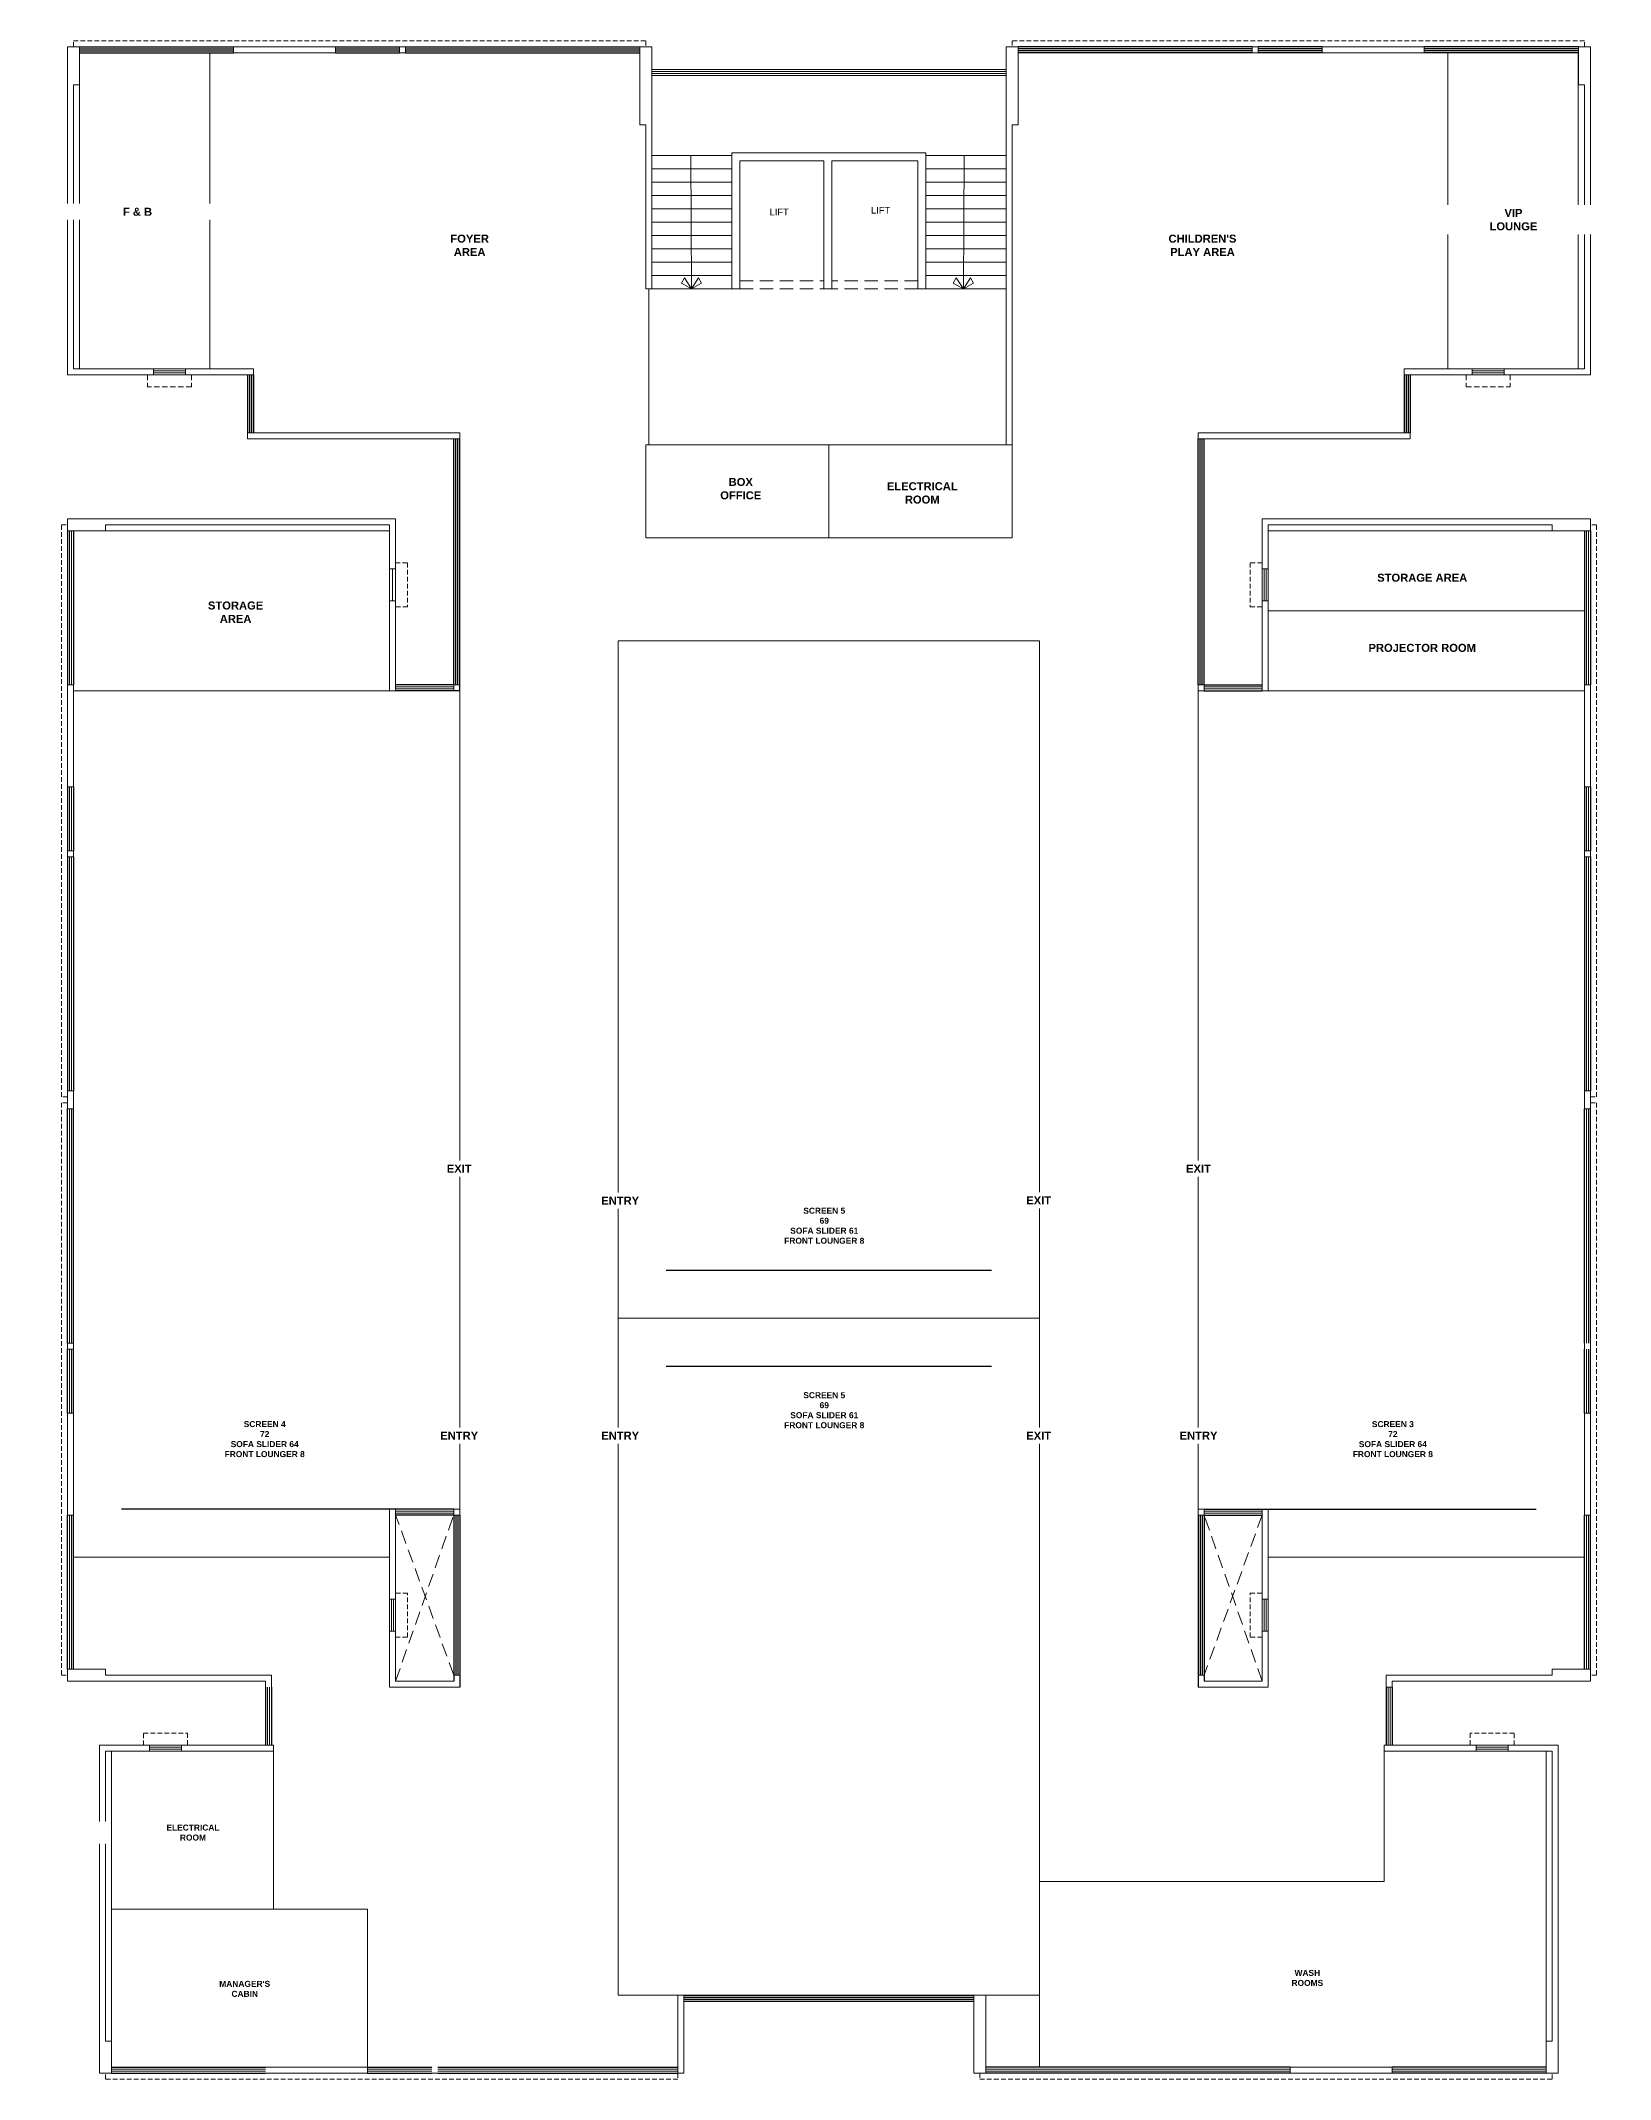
# Model space of a CAD drawing. Header units: inches. Extents: x 1807 to 67852, y 1160 to 20242.
# Drawn here: x 43766 to 44942, y 10092 to 11620 of the extents above; entities that cross this region are included whole.
import ezdxf

# ---------------------------------------------------------------- set-up
doc = ezdxf.new("R2010")
doc.units = ezdxf.units.IN
doc.header["$MEASUREMENT"] = 0
doc.linetypes.add('DASHED', pattern=[0.75, 0.5, -0.25])
doc.layers.get('0').update_dxf_attribs({"lineweight": 20})
for name, color, linetype, lineweight in [('02WINDOW & DOTTED', 8, 'Continuous', 20), ('Nstair', 8, 'Continuous', 20), ('PROJ.', 8, 'DASHED', 20), ('RAILING', 8, 'Continuous', 25), ('Railing 01', 8, 'Continuous', 18), ('SHOP TEXT', 7, 'Continuous', 15), ('text', 7, 'Continuous', 15), ('wall', 7, 'Continuous', 20), ('WALLS', 7, 'Continuous', 20), ('WINDOW', 8, 'Continuous', 15)]:
    doc.layers.add(name, color=color, linetype=linetype, lineweight=lineweight)
doc.styles.add('Krupalu 1', font='arial.ttf')
doc.styles.add('title block', font='')
doc.styles.get('title block').set_extended_font_data('Gulim')

msp = doc.modelspace()

# ---------------------------------------------------------------- linework, layer by layer
at = {"color": 5}
msp.add_line((44221.3, 11434.3), (44221.3, 11317.3), dxfattribs=at)
at = {"layer": '02WINDOW & DOTTED'}
for p, q in [((44489.1, 11598.8), (44223.4, 11598.8)), ((44489.1, 11597.3), (44223.4, 11597.3)), ((44489.1, 11595.8), (44223.4, 11595.8)), ((44489.1, 11594.3), (44223.4, 11594.3))]:
    msp.add_line(p, q, dxfattribs=at)
at = {"layer": '02WINDOW & DOTTED', "linetype": 'DASHED', "ltscale": 20}
for p, q in [((44289.6, 11440.3), (44352.6, 11440.3)), ((44289.6, 11434.3), (44352.6, 11434.3)), ((44423.1, 11440.3), (44358.6, 11440.3)), ((44423.1, 11434.3), (44358.6, 11434.3)), ((44075.1, 10394.8), (44031.6, 10514.8)), ((44031.6, 10390.3), (44075.1, 10514.8)), ((44681.1, 10390.3), (44637.6, 10514.8)), ((44681.1, 10514.8), (44637.6, 10394.8))]:
    msp.add_line(p, q, dxfattribs=at)
at = {"layer": 'Nstair', "ltscale": 10}
for p, q in [((44283.6, 11534.3), (44223.6, 11534.3)), ((44252.8, 11534.3), (44253.3, 11434.3)), ((44429.1, 11534.3), (44489.1, 11534.3)), ((44457.7, 11534.3), (44457.2, 11434.3)), ((44283.6, 11524.3), (44223.6, 11524.3)), ((44283.6, 11514.3), (44223.6, 11514.3)), ((44429.1, 11524.3), (44489.1, 11524.3)), ((44429.1, 11514.3), (44489.1, 11514.3)), ((44283.6, 11504.3), (44223.6, 11504.3)), ((44429.1, 11504.3), (44489.1, 11504.3)), ((44283.6, 11494.3), (44223.6, 11494.3)), ((44283.6, 11484.3), (44223.6, 11484.3)), ((44429.1, 11494.3), (44489.1, 11494.3)), ((44429.1, 11484.3), (44489.1, 11484.3)), ((44283.6, 11474.3), (44223.6, 11474.3)), ((44283.6, 11464.3), (44223.6, 11464.3)), ((44429.1, 11474.3), (44489.1, 11474.3)), ((44429.1, 11464.3), (44489.1, 11464.3)), ((44283.6, 11454.3), (44223.6, 11454.3)), ((44429.1, 11454.3), (44489.1, 11454.3)), ((44283.6, 11444.3), (44223.6, 11444.3)), ((44283.6, 11434.3), (44223.6, 11434.3)), ((44245.8, 11438.5), (44248, 11442.4)), ((44253.3, 11434.3), (44245.8, 11438.5)), ((44248, 11442.4), (44253.3, 11434.3)), ((44258.7, 11442.4), (44253.3, 11434.3)), ((44253.3, 11434.3), (44260.9, 11438.5)), ((44260.9, 11438.5), (44258.7, 11442.4)), ((44429.1, 11444.3), (44489.1, 11444.3)), ((44429.1, 11434.3), (44489.1, 11434.3)), ((44449.6, 11438.5), (44451.8, 11442.4)), ((44457.2, 11434.3), (44449.6, 11438.5)), ((44451.8, 11442.4), (44457.2, 11434.3)), ((44462.5, 11442.4), (44457.2, 11434.3)), ((44457.2, 11434.3), (44464.7, 11438.5)), ((44464.7, 11438.5), (44462.5, 11442.4))]:
    msp.add_line(p, q, dxfattribs=at)
at = {"layer": 'PROJ.', "ltscale": 8}
for p, q in [((43845.6, 11369.8), (43845.6, 11360.8)), ((43878.6, 11360.8), (43845.6, 11360.8)), ((43878.6, 11369.8), (43878.6, 11360.8)), ((44834.1, 11369.8), (44834.1, 11360.8)), ((44834.1, 11360.8), (44867.1, 11360.8)), ((44867.1, 11369.8), (44867.1, 11360.8))]:
    msp.add_line(p, q, dxfattribs=at)
at = {"layer": 'PROJ.', "ltscale": 7}
for points in [[(43790.1, 11615.8), (43790.1, 11620.3), (44219.1, 11620.3), (44219.1, 11615.8)], [(44922.6, 11615.8), (44922.6, 11620.3), (44493.6, 11620.3), (44493.6, 11615.8)], [(43785.6, 10828.3), (43781.1, 10828.3), (43781.1, 11257.3), (43785.6, 11257.3)], [(44927.1, 10828.3), (44931.6, 10828.3), (44931.6, 11257.3), (44927.1, 11257.3)], [(44031.6, 11228.8), (44040.6, 11228.8), (44040.6, 11195.8), (44031.6, 11195.8)], [(44681.1, 11228.8), (44672.1, 11228.8), (44672.1, 11195.8), (44681.1, 11195.8)], [(43785.6, 10823.8), (43781.1, 10823.8), (43781.1, 10394.8), (43785.6, 10394.8)], [(44927.1, 10823.8), (44931.6, 10823.8), (44931.6, 10394.8), (44927.1, 10394.8)], [(44031.6, 10423.3), (44040.6, 10423.3), (44040.6, 10456.3), (44031.6, 10456.3)], [(44681.1, 10423.3), (44672.1, 10423.3), (44672.1, 10456.3), (44681.1, 10456.3)], [(43842.6, 10342.3), (43842.6, 10351.3), (43875.6, 10351.3), (43875.6, 10342.3)], [(44870.1, 10342.3), (44870.1, 10351.3), (44837.1, 10351.3), (44837.1, 10342.3)], [(44243.1, 10096.3), (44243.1, 10091.8), (43814.1, 10091.8), (43814.1, 10096.3)], [(44469.6, 10096.3), (44469.6, 10091.8), (44898.6, 10091.8), (44898.6, 10096.3)]]:
    msp.add_lwpolyline(points, dxfattribs=at)
at = {"layer": 'RAILING'}
for p, q in [((43794.6, 11615.8), (43910.1, 11615.8)), ((43794.6, 11614.3), (43910.1, 11614.3)), ((43794.6, 11612.8), (43910.1, 11612.8)), ((43794.6, 11611.3), (43910.1, 11611.3)), ((43986.6, 11615.8), (44034.6, 11615.8)), ((43986.6, 11614.3), (44034.6, 11614.3)), ((43986.6, 11612.8), (44034.6, 11612.8)), ((43986.6, 11611.3), (44034.6, 11611.3)), ((44039.1, 11615.8), (44214.6, 11615.8)), ((44039.1, 11614.3), (44214.6, 11614.3)), ((44039.1, 11612.8), (44214.6, 11612.8)), ((44039.1, 11611.3), (44214.6, 11611.3)), ((44673.6, 11615.8), (44498.1, 11615.8)), ((44673.6, 11614.3), (44498.1, 11614.3)), ((44673.6, 11612.8), (44498.1, 11612.8)), ((44673.6, 11611.3), (44498.1, 11611.3)), ((44726.1, 11615.8), (44678.1, 11615.8)), ((44726.1, 11614.3), (44678.1, 11614.3)), ((44726.1, 11612.8), (44678.1, 11612.8)), ((44726.1, 11611.3), (44678.1, 11611.3)), ((44918.1, 11615.8), (44802.6, 11615.8)), ((44918.1, 11614.3), (44802.6, 11614.3)), ((44918.1, 11612.8), (44802.6, 11612.8)), ((44918.1, 11611.3), (44802.6, 11611.3)), ((43920.6, 11369.8), (43920.6, 11326.3)), ((43922.1, 11369.8), (43922.1, 11326.3)), ((43923.6, 11369.8), (43923.6, 11326.3)), ((43925.1, 11369.8), (43925.1, 11326.3)), ((44787.6, 11369.8), (44787.6, 11326.3)), ((44789.1, 11369.8), (44789.1, 11326.3)), ((44790.6, 11369.8), (44790.6, 11326.3)), ((44792.1, 11369.8), (44792.1, 11326.3)), ((44075.1, 11137.3), (44075.1, 11321.8)), ((44076.6, 11137.3), (44076.6, 11321.8)), ((44078.1, 11137.3), (44078.1, 11321.8)), ((44079.6, 11132.8), (44079.6, 11321.8)), ((44633.1, 11137.3), (44633.1, 11321.8)), ((44634.6, 11137.3), (44634.6, 11321.8)), ((44636.1, 11137.3), (44636.1, 11321.8)), ((44637.6, 11137.3), (44637.6, 11321.8)), ((43785.6, 11252.8), (43785.6, 11137.3)), ((43790.1, 11252.8), (43790.1, 11137.3)), ((44922.6, 11252.8), (44922.6, 11137.3)), ((44927.1, 11252.8), (44927.1, 11137.3)), ((44075.1, 11137.3), (44031.6, 11137.3)), ((44079.6, 11132.8), (44031.6, 11132.8)), ((44637.6, 11137.3), (44681.1, 11137.3)), ((44637.6, 11132.8), (44681.1, 11132.8)), ((43785.6, 11060.8), (43785.6, 11012.8)), ((43790.1, 11060.8), (43790.1, 11012.8)), ((44922.6, 11060.8), (44922.6, 11012.8)), ((44927.1, 11060.8), (44927.1, 11012.8)), ((43785.6, 11008.3), (43785.6, 10832.8)), ((43790.1, 11008.3), (43790.1, 10832.8)), ((44922.6, 11008.3), (44922.6, 10832.8)), ((44927.1, 11008.3), (44927.1, 10832.8)), ((43785.6, 10643.8), (43785.6, 10819.3)), ((43790.1, 10643.8), (43790.1, 10819.3)), ((44922.6, 10643.8), (44922.6, 10819.3)), ((44927.1, 10643.8), (44927.1, 10819.3)), ((43785.6, 10591.3), (43785.6, 10639.3)), ((43790.1, 10591.3), (43790.1, 10639.3)), ((44922.6, 10591.3), (44922.6, 10639.3)), ((44927.1, 10591.3), (44927.1, 10639.3)), ((44075.1, 10519.3), (44031.6, 10519.3)), ((44637.6, 10519.3), (44681.1, 10519.3)), ((43785.6, 10399.3), (43785.6, 10514.8)), ((43790.1, 10399.3), (43790.1, 10514.8)), ((44075.1, 10514.8), (44031.6, 10514.8)), ((44075.1, 10514.8), (44075.1, 10390.3)), ((44076.6, 10514.8), (44076.6, 10394.8)), ((44078.1, 10514.8), (44078.1, 10394.8)), ((44079.6, 10514.8), (44079.6, 10385.8)), ((44633.1, 10514.8), (44633.1, 10385.8)), ((44634.6, 10514.8), (44634.6, 10394.8)), ((44636.1, 10514.8), (44636.1, 10394.8)), ((44637.6, 10514.8), (44681.1, 10514.8)), ((44637.6, 10514.8), (44637.6, 10390.3)), ((44922.6, 10399.3), (44922.6, 10514.8)), ((44927.1, 10399.3), (44927.1, 10514.8)), ((43934.1, 10385.8), (43934.1, 10342.3)), ((43938.6, 10385.8), (43938.6, 10342.3)), ((44774.1, 10385.8), (44774.1, 10342.3)), ((44778.6, 10385.8), (44778.6, 10342.3)), ((44247.6, 10154.8), (44465.1, 10154.8)), ((44247.6, 10153.3), (44465.1, 10153.3)), ((44247.6, 10151.8), (44465.1, 10151.8)), ((44247.6, 10150.3), (44465.1, 10150.3)), ((44247.6, 10150.3), (44465.1, 10150.3)), ((43818.6, 10100.8), (43934.1, 10100.8)), ((43818.6, 10096.3), (43934.1, 10096.3)), ((44010.6, 10100.8), (44058.6, 10100.8)), ((44010.6, 10096.3), (44058.6, 10096.3)), ((44063.1, 10100.8), (44243.1, 10100.8)), ((44063.1, 10096.3), (44243.1, 10096.3)), ((44645.1, 10100.8), (44474.1, 10100.8)), ((44645.1, 10096.3), (44474.1, 10096.3)), ((44702.1, 10100.8), (44645.1, 10100.8)), ((44702.1, 10096.3), (44645.1, 10096.3)), ((44894.1, 10100.8), (44778.6, 10100.8)), ((44894.1, 10096.3), (44778.6, 10096.3))]:
    msp.add_line(p, q, dxfattribs=at)
at = {"layer": 'Railing 01'}
for p, q in [((43787.1, 11252.8), (43787.1, 11137.3)), ((43788.6, 11252.8), (43788.6, 11137.3)), ((44924.1, 11252.8), (44924.1, 11137.3)), ((44925.6, 11252.8), (44925.6, 11137.3)), ((44075.1, 11135.8), (44031.6, 11135.8)), ((44075.1, 11134.3), (44031.6, 11134.3)), ((44637.6, 11135.8), (44681.1, 11135.8)), ((44637.6, 11134.3), (44681.1, 11134.3)), ((43787.1, 11060.8), (43787.1, 11012.8)), ((43788.6, 11060.8), (43788.6, 11012.8)), ((44924.1, 11060.8), (44924.1, 11012.8)), ((44925.6, 11060.8), (44925.6, 11012.8)), ((43787.1, 11008.3), (43787.1, 10832.8)), ((43788.6, 11008.3), (43788.6, 10832.8)), ((44924.1, 11008.3), (44924.1, 10832.8)), ((44925.6, 11008.3), (44925.6, 10832.8)), ((43787.1, 10643.8), (43787.1, 10819.3)), ((43788.6, 10643.8), (43788.6, 10819.3)), ((44924.1, 10643.8), (44924.1, 10819.3)), ((44925.6, 10643.8), (44925.6, 10819.3)), ((43787.1, 10591.3), (43787.1, 10639.3)), ((43788.6, 10591.3), (43788.6, 10639.3)), ((44924.1, 10591.3), (44924.1, 10639.3)), ((44925.6, 10591.3), (44925.6, 10639.3)), ((44075.1, 10517.8), (44031.6, 10517.8)), ((44075.1, 10516.3), (44031.6, 10516.3)), ((44637.6, 10517.8), (44681.1, 10517.8)), ((44637.6, 10516.3), (44681.1, 10516.3)), ((43787.1, 10399.3), (43787.1, 10514.8)), ((43788.6, 10399.3), (43788.6, 10514.8)), ((44924.1, 10399.3), (44924.1, 10514.8)), ((44925.6, 10399.3), (44925.6, 10514.8)), ((43935.6, 10385.8), (43935.6, 10342.3)), ((43937.1, 10385.8), (43937.1, 10342.3)), ((44775.6, 10385.8), (44775.6, 10342.3)), ((44777.1, 10385.8), (44777.1, 10342.3)), ((43818.6, 10099.3), (43934.1, 10099.3)), ((43818.6, 10097.8), (43934.1, 10097.8)), ((44010.6, 10099.3), (44058.6, 10099.3)), ((44010.6, 10097.8), (44058.6, 10097.8)), ((44063.1, 10099.3), (44243.1, 10099.3)), ((44063.1, 10097.8), (44243.1, 10097.8)), ((44645.1, 10099.3), (44474.1, 10099.3)), ((44645.1, 10097.8), (44474.1, 10097.8)), ((44702.1, 10099.3), (44645.1, 10099.3)), ((44702.1, 10097.8), (44645.1, 10097.8)), ((44894.1, 10099.3), (44778.6, 10099.3)), ((44894.1, 10097.8), (44778.6, 10097.8))]:
    msp.add_line(p, q, dxfattribs=at)
at = {"layer": 'wall'}
for p, q in [((43785.6, 11615.8), (43785.6, 11369.8)), ((43785.6, 11615.8), (43794.6, 11615.8)), ((43794.6, 11591.8), (43794.6, 11615.8)), ((43910.1, 11615.8), (43910.1, 11611.3)), ((43910.1, 11615.8), (43986.6, 11615.8)), ((43910.1, 11611.3), (43982.1, 11611.3)), ((43982.1, 11611.3), (43982.1, 11611.3)), ((43986.6, 11611.3), (43982.1, 11611.3)), ((43986.6, 11615.8), (43986.6, 11611.3)), ((44034.6, 11615.8), (44034.6, 11615.8)), ((44034.6, 11615.8), (44039.1, 11615.8)), ((44214.6, 11615.8), (44214.6, 11561.8)), ((44214.6, 11615.8), (44223.6, 11615.8)), ((44223.6, 11615.8), (44223.6, 11434.3)), ((44489.1, 11615.8), (44489.1, 11317.3)), ((44498.1, 11615.8), (44489.1, 11615.8)), ((44498.1, 11615.8), (44498.1, 11561.8)), ((44673.6, 11615.8), (44673.6, 11611.3)), ((44678.1, 11615.8), (44673.6, 11615.8)), ((44678.1, 11615.8), (44678.1, 11611.3)), ((44726.1, 11615.8), (44726.1, 11611.3)), ((44802.6, 11615.8), (44726.1, 11615.8)), ((44802.6, 11611.3), (44726.1, 11611.3)), ((44802.6, 11615.8), (44802.6, 11611.3)), ((44918.1, 11591.8), (44918.1, 11615.8)), ((44927.1, 11615.8), (44918.1, 11615.8)), ((44927.1, 11615.8), (44927.1, 11369.8)), ((43790.1, 11587.3), (43790.1, 11426.8)), ((43794.6, 11587.3), (43790.1, 11587.3)), ((43794.6, 11587.3), (43794.6, 11591.8)), ((44918.1, 11587.3), (44918.1, 11591.8)), ((44918.1, 11591.8), (44918.1, 11591.8)), ((44918.1, 11587.3), (44922.6, 11587.3)), ((44922.6, 11587.3), (44922.6, 11426.8)), ((44214.6, 11557.3), (44214.6, 11561.8)), ((44214.6, 11561.8), (44214.6, 11561.8)), ((44214.6, 11557.3), (44219.1, 11557.3)), ((44219.1, 11557.3), (44219.1, 11434.3)), ((44493.6, 11557.3), (44493.6, 11317.3)), ((44498.1, 11557.3), (44493.6, 11557.3)), ((44498.1, 11557.3), (44498.1, 11561.8)), ((44498.1, 11561.8), (44498.1, 11561.8)), ((44358.6, 11536.3), (44283.6, 11536.3)), ((44283.6, 11536.3), (44283.6, 11434.3)), ((44289.6, 11434.3), (44289.6, 11530.3)), ((44289.6, 11530.3), (44352.6, 11530.3)), ((44352.6, 11536.3), (44429.1, 11536.3)), ((44352.6, 11530.3), (44352.6, 11434.3)), ((44352.6, 11434.3), (44352.6, 11530.3)), ((44358.6, 11434.3), (44358.6, 11530.3)), ((44423.1, 11530.3), (44358.6, 11530.3)), ((44358.6, 11530.3), (44358.6, 11434.3)), ((44423.1, 11434.3), (44423.1, 11530.3)), ((44429.1, 11536.3), (44429.1, 11434.3)), ((44283.6, 11434.3), (44289.6, 11434.3)), ((44352.6, 11434.3), (44358.6, 11434.3)), ((44358.6, 11434.3), (44352.6, 11434.3)), ((44429.1, 11434.3), (44423.1, 11434.3)), ((43790.1, 11426.8), (43790.1, 11422.3)), ((43790.1, 11426.8), (43790.1, 11426.8)), ((43790.1, 11422.3), (43790.1, 11422.3)), ((43790.1, 11422.3), (43790.1, 11374.3)), ((44922.6, 11426.8), (44922.6, 11422.3)), ((44922.6, 11426.8), (44922.6, 11426.8)), ((44922.6, 11422.3), (44922.6, 11422.3)), ((44922.6, 11422.3), (44922.6, 11374.3)), ((43850.1, 11374.3), (43790.1, 11374.3)), ((43850.1, 11374.3), (43850.1, 11369.8)), ((43874.1, 11374.3), (43874.1, 11369.8)), ((43925.1, 11374.3), (43874.1, 11374.3)), ((43878.6, 11374.3), (43878.6, 11374.3)), ((43925.1, 11374.3), (43925.1, 11369.8)), ((44787.6, 11374.3), (44838.6, 11374.3)), ((44787.6, 11374.3), (44787.6, 11369.8)), ((44838.6, 11374.3), (44838.6, 11369.8)), ((44862.6, 11374.3), (44862.6, 11369.8)), ((44862.6, 11374.3), (44922.6, 11374.3)), ((43850.1, 11369.8), (43785.6, 11369.8)), ((43925.1, 11369.8), (43874.1, 11369.8)), ((44787.6, 11369.8), (44838.6, 11369.8)), ((44862.6, 11369.8), (44927.1, 11369.8)), ((43920.6, 11326.3), (43920.6, 11321.8)), ((44792.1, 11326.3), (44792.1, 11321.8)), ((44031.6, 11261.8), (43785.6, 11261.8)), ((43785.6, 11252.8), (43785.6, 11261.8)), ((43809.6, 11252.8), (43785.6, 11252.8)), ((43809.6, 11252.8), (43809.6, 11252.8)), ((43809.6, 11252.8), (43814.1, 11252.8)), ((43814.1, 11257.3), (43814.1, 11252.8)), ((43974.6, 11257.3), (43814.1, 11257.3)), ((43974.6, 11257.3), (43974.6, 11257.3)), ((43979.1, 11257.3), (43974.6, 11257.3)), ((43979.1, 11257.3), (43979.1, 11257.3)), ((44031.6, 11224.3), (44031.6, 11261.8)), ((44681.1, 11261.8), (44927.1, 11261.8)), ((44681.1, 11224.3), (44681.1, 11261.8)), ((44685.6, 11257.3), (44733.6, 11257.3)), ((44685.6, 11224.3), (44685.6, 11257.3)), ((44733.6, 11257.3), (44898.6, 11257.3)), ((44898.6, 11257.3), (44898.6, 11252.8)), ((44903.1, 11252.8), (44898.6, 11252.8)), ((44903.1, 11252.8), (44927.1, 11252.8)), ((44903.1, 11252.8), (44903.1, 11252.8)), ((44927.1, 11252.8), (44927.1, 11261.8)), ((44031.6, 11224.3, 2), (44027.1, 11224.3, 2)), ((44681.1, 11224.3), (44685.6, 11224.3)), ((44027.1, 11132.8), (44027.1, 11200.3)), ((44031.6, 11200.3), (44027.1, 11200.3)), ((44031.6, 11132.8), (44031.6, 11200.3)), ((44681.1, 11132.8), (44681.1, 11200.3)), ((44681.1, 11200.3), (44685.6, 11200.3)), ((44685.6, 11132.8), (44685.6, 11200.3)), ((43785.6, 11137.3), (43785.6, 11060.8)), ((43790.1, 11137.3), (43785.6, 11137.3)), ((43790.1, 11137.3), (43790.1, 11065.3)), ((44031.6, 11132.8), (44027.1, 11132.8)), ((44637.6, 11137.3), (44633.1, 11137.3)), ((44681.1, 11132.8), (44685.6, 11132.8)), ((44922.6, 11137.3), (44922.6, 11065.3)), ((44922.6, 11137.3), (44927.1, 11137.3)), ((44927.1, 11137.3), (44927.1, 11060.8)), ((43790.1, 11060.8), (43785.6, 11060.8)), ((43790.1, 11065.3), (43790.1, 11065.3)), ((43790.1, 11065.3), (43790.1, 11060.8)), ((44922.6, 11065.3), (44922.6, 11065.3)), ((44922.6, 11065.3), (44922.6, 11060.8)), ((44922.6, 11060.8), (44927.1, 11060.8)), ((43785.6, 11008.3), (43785.6, 11012.8)), ((44927.1, 11008.3), (44927.1, 11012.8)), ((43785.6, 10832.8), (43785.6, 10823.8)), ((43785.6, 10819.3), (43785.6, 10828.3)), ((44927.1, 10832.8), (44927.1, 10823.8)), ((44927.1, 10819.3), (44927.1, 10828.3)), ((43785.6, 10643.8), (43785.6, 10639.3)), ((44927.1, 10643.8), (44927.1, 10639.3)), ((43785.6, 10514.8), (43785.6, 10591.3)), ((43790.1, 10514.8), (43790.1, 10586.8)), ((44922.6, 10591.3), (44927.1, 10591.3)), ((44922.6, 10586.8), (44922.6, 10591.3)), ((44922.6, 10514.8), (44922.6, 10586.8)), ((44927.1, 10514.8), (44927.1, 10591.3)), ((44031.6, 10519.3), (44027.1, 10519.3)), ((44027.1, 10519.3), (44027.1, 10451.8)), ((44031.6, 10519.3), (44031.6, 10451.8)), ((44681.1, 10519.3), (44685.6, 10519.3)), ((44681.1, 10519.3), (44681.1, 10451.8)), ((44685.6, 10519.3), (44685.6, 10451.8)), ((44922.6, 10519.3), (44922.6, 10519.3)), ((44075.1, 10514.8), (44079.6, 10514.8)), ((44637.6, 10514.8), (44633.1, 10514.8)), ((44922.6, 10514.8), (44927.1, 10514.8)), ((44031.6, 10451.8), (44027.1, 10451.8)), ((44681.1, 10451.8), (44685.6, 10451.8)), ((44031.6, 10427.8), (44027.1, 10427.8)), ((44027.1, 10427.8), (44027.1, 10385.8)), ((44031.6, 10427.8), (44031.6, 10390.3)), ((44681.1, 10427.8), (44685.6, 10427.8)), ((44681.1, 10427.8), (44681.1, 10390.3)), ((44685.6, 10427.8), (44685.6, 10385.8)), ((43809.6, 10399.3), (43785.6, 10399.3)), ((43785.6, 10399.3), (43785.6, 10390.3)), ((43809.6, 10399.3), (43809.6, 10399.3)), ((43809.6, 10399.3), (43814.1, 10399.3)), ((43814.1, 10394.8), (43814.1, 10399.3)), ((43938.6, 10394.8), (43814.1, 10394.8)), ((43938.6, 10385.8), (43938.6, 10394.8)), ((44774.1, 10394.8), (44898.6, 10394.8)), ((44774.1, 10385.8), (44774.1, 10394.8)), ((44898.6, 10394.8), (44898.6, 10399.3)), ((44903.1, 10399.3), (44898.6, 10399.3)), ((44903.1, 10399.3), (44927.1, 10399.3)), ((44903.1, 10399.3), (44903.1, 10399.3)), ((44927.1, 10399.3), (44927.1, 10390.3)), ((43934.1, 10390.3), (43785.6, 10390.3)), ((43934.1, 10385.8), (43934.1, 10390.3)), ((43934.1, 10385.8), (43934.1, 10390.3)), ((44027.1, 10385.8), (44079.6, 10385.8)), ((44031.6, 10390.3), (44075.1, 10390.3)), ((44685.6, 10385.8), (44633.1, 10385.8)), ((44681.1, 10390.3), (44637.6, 10390.3)), ((44778.6, 10385.8), (44774.1, 10385.8)), ((44778.6, 10385.8), (44778.6, 10390.3)), ((44778.6, 10390.3), (44927.1, 10390.3)), ((43809.6, 10342.3), (43809.6, 10096.3)), ((43847.1, 10342.3), (43809.6, 10342.3)), ((43814.1, 10337.8), (43814.1, 10120.3)), ((43847.1, 10337.8), (43814.1, 10337.8)), ((43847.1, 10342.3), (43847.1, 10337.8)), ((43940.1, 10342.3), (43871.1, 10342.3)), ((43871.1, 10342.3), (43871.1, 10337.8)), ((43940.1, 10337.8), (43871.1, 10337.8)), ((43940.1, 10342.3), (43940.1, 10337.8)), ((44772.6, 10342.3), (44772.6, 10337.8)), ((44772.6, 10342.3), (44841.6, 10342.3)), ((44772.6, 10337.8), (44841.6, 10337.8)), ((44841.6, 10342.3), (44841.6, 10337.8)), ((44865.6, 10342.3), (44865.6, 10337.8)), ((44865.6, 10342.3), (44903.1, 10342.3)), ((44865.6, 10337.8), (44898.6, 10337.8)), ((44898.6, 10337.8), (44898.6, 10120.3)), ((44903.1, 10342.3), (44903.1, 10096.3)), ((44243.1, 10154.8), (44247.6, 10154.8)), ((44243.1, 10096.3), (44243.1, 10154.8)), ((44247.6, 10096.3), (44247.6, 10154.8)), ((44465.1, 10096.3), (44465.1, 10154.8)), ((44469.6, 10154.8), (44465.1, 10154.8)), ((44469.6, 10154.8), (44469.6, 10154.8)), ((44474.1, 10154.8), (44469.6, 10154.8)), ((44474.1, 10154.8), (44474.1, 10150.3)), ((44474.1, 10096.3), (44474.1, 10150.3)), ((44474.1, 10150.3), (44474.1, 10150.3)), ((43818.6, 10120.3), (43818.6, 10096.3)), ((44894.1, 10120.3), (44894.1, 10096.3)), ((43818.6, 10096.3), (43809.6, 10096.3)), ((43934.1, 10100.8), (44006.1, 10100.8)), ((43934.1, 10096.3), (44010.6, 10096.3)), ((44006.1, 10100.8), (44006.1, 10100.8)), ((44006.1, 10100.8), (44010.6, 10100.8)), ((44010.6, 10100.8), (44010.6, 10096.3)), ((44063.1, 10096.3), (44058.6, 10096.3)), ((44243.1, 10096.3), (44247.6, 10096.3)), ((44474.1, 10096.3), (44465.1, 10096.3)), ((44702.1, 10100.8), (44702.1, 10096.3)), ((44706.6, 10100.8), (44702.1, 10100.8)), ((44778.6, 10096.3), (44702.1, 10096.3)), ((44706.6, 10100.8), (44706.6, 10100.8)), ((44778.6, 10100.8), (44706.6, 10100.8)), ((44894.1, 10096.3), (44903.1, 10096.3))]:
    msp.add_line(p, q, dxfattribs=at)
for points in [[(43925.1, 11326.3), (43920.6, 11326.3)], [(44792.1, 11321.8), (44633.1, 11321.8), (44633.1, 11326.3), (44792.1, 11326.3)], [(43920.6, 11321.8), (44079.6, 11321.8)]]:
    msp.add_lwpolyline(points, dxfattribs=at)
at = {"layer": 'WALLS'}
for p, q in [((44219.1, 11434.3), (44223.6, 11434.3)), ((44489.1, 11317.3), (44223.6, 11317.3)), ((44493.6, 11317.3), (44489.1, 11317.3)), ((43814.1, 10337.8), (43940.1, 10337.8)), ((43818.6, 10337.8), (43940.1, 10337.8)), ((43940.1, 10100.8), (43818.6, 10100.8))]:
    msp.add_line(p, q, dxfattribs=at)
at = {"layer": 'WALLS', "lineweight": 30}
for p, q in [((44234.4, 10698.5), (44478.3, 10698.5)), ((44234.4, 10626.5), (44478.3, 10626.5)), ((44043.6, 10519.3), (43826.1, 10519.3)), ((44669.1, 10519.3), (44886.6, 10519.3))]:
    msp.add_line(p, q, dxfattribs=at)
at = {"layer": 'WALLS'}
for points in [[(43794.6, 11611.3), (43892.3, 11611.3), (43892.3, 11374.3), (43794.6, 11374.3)], [(44039.1, 11611.3), (44034.6, 11611.3), (44034.6, 11615.8), (44039.1, 11615.8)], [(44917.9, 11611.3), (44820.2, 11611.3), (44820.2, 11374.3), (44917.9, 11374.3)], [(44079.6, 11321.8), (43920.6, 11321.8), (43920.6, 11326.3), (44079.6, 11326.3)], [(44027.1, 11132.8), (43790.1, 11132.8), (43790.1, 11252.8), (44027.1, 11252.8)], [(44685.6, 11192.8), (44922.6, 11192.8), (44922.6, 11252.8), (44685.6, 11252.8)], [(44685.6, 11132.8), (44922.6, 11132.8), (44922.6, 11192.8), (44685.6, 11192.8)], [(44514.3, 11170.3), (44198.4, 11170.3), (44198.4, 10662.5), (44514.3, 10662.5)], [(44079.6, 10519.3), (44027.1, 10519.3), (44027.1, 10483.3), (43790.1, 10483.3), (43790.1, 11132.8), (44079.6, 11132.8)], [(44079.6, 11137.3), (44075.1, 11137.3), (44075.1, 11132.8), (44079.6, 11132.8)], [(44633.1, 11137.3), (44637.6, 11137.3), (44637.6, 11132.8), (44633.1, 11132.8)], [(43790.1, 11008.3), (43785.6, 11008.3), (43785.6, 11012.8), (43790.1, 11012.8)], [(44922.6, 11012.8), (44927.1, 11012.8), (44927.1, 11008.3), (44922.6, 11008.3)], [(43790.1, 10819.3), (43785.6, 10819.3), (43785.6, 10832.8), (43790.1, 10832.8)], [(44922.6, 10832.8), (44927.1, 10832.8), (44927.1, 10819.3), (44922.6, 10819.3)], [(44514.3, 10154.8), (44198.4, 10154.8), (44198.4, 10662.5), (44514.3, 10662.5)], [(43790.1, 10639.3), (43785.6, 10639.3), (43785.6, 10643.8), (43790.1, 10643.8)], [(43785.6, 10591.3), (43790.1, 10591.3), (43790.1, 10514.8), (43785.6, 10514.8)], [(44075.1, 10519.3), (44079.6, 10519.3), (44079.6, 10514.8), (44075.1, 10514.8)], [(44637.6, 10519.3), (44633.1, 10519.3), (44633.1, 10514.8), (44637.6, 10514.8)]]:
    msp.add_lwpolyline(points, close=True, dxfattribs=at)
for points in [[(44673.6, 11611.3), (44678.1, 11611.3)], [(43979.1, 11257.3), (44027.1, 11257.3), (44027.1, 11224.3)], [(44075.1, 10394.8), (44079.6, 10394.8)], [(44637.6, 10394.8), (44633.1, 10394.8)], [(44898.6, 10337.8), (44772.6, 10337.8), (44772.6, 10240), (44514.3, 10240), (44514.3, 10100.8), (44894.1, 10100.8), (44894.1, 10337.8), (44772.6, 10337.8)], [(43818.6, 10120.3), (43814.1, 10120.3)], [(44894.1, 10120.3), (44898.6, 10120.3)], [(44778.6, 10100.8), (44778.6, 10096.3)]]:
    msp.add_lwpolyline(points, dxfattribs=at)
at = {"layer": 'WINDOW'}
for p, q in [((43874.1, 11374.3), (43850.1, 11374.3)), ((43874.1, 11372.8), (43850.1, 11372.8)), ((44838.6, 11374.3), (44862.6, 11374.3)), ((44838.6, 11372.8), (44862.6, 11372.8)), ((43874.1, 11371.3), (43850.1, 11371.3)), ((43874.1, 11369.8), (43850.1, 11369.8)), ((44838.6, 11371.3), (44862.6, 11371.3)), ((44838.6, 11369.8), (44862.6, 11369.8)), ((44027.1, 11200.4, -2), (44027.1, 11224.4, -2)), ((44029.3, 11200.1, -2), (44029.3, 11224.3, -2)), ((44031.6, 11200.3), (44031.6, 11224.3)), ((44681.1, 11200.3), (44681.1, 11224.3)), ((44682.6, 11200.3), (44682.6, 11224.3)), ((44684.1, 11200.3), (44684.1, 11224.3)), ((44685.6, 11200.3), (44685.6, 11224.3)), ((44027.1, 10451.8), (44027.1, 10427.8)), ((44028.6, 10451.8), (44028.6, 10427.8)), ((44030.1, 10451.8), (44030.1, 10427.8)), ((44031.6, 10451.8), (44031.6, 10427.8)), ((44681.1, 10451.8), (44681.1, 10427.8)), ((44682.6, 10451.8), (44682.6, 10427.8)), ((44684.1, 10451.8), (44684.1, 10427.8)), ((44685.6, 10451.8), (44685.6, 10427.8)), ((43871.1, 10342.3), (43847.1, 10342.3)), ((43871.1, 10340.8), (43847.1, 10340.8)), ((43871.1, 10339.3), (43847.1, 10339.3)), ((43871.1, 10337.8), (43847.1, 10337.8)), ((44841.6, 10342.3), (44865.6, 10342.3)), ((44841.6, 10340.8), (44865.6, 10340.8)), ((44841.6, 10339.3), (44865.6, 10339.3)), ((44841.6, 10337.8), (44865.6, 10337.8))]:
    msp.add_line(p, q, dxfattribs=at)

# ---------------------------------------------------------------- texts
at = {"layer": 'SHOP TEXT', "ltscale": 0.1, "style": 'Krupalu 1'}
for p in [(44387.9, 11490.7), (44311.9, 11489.3)]:
    msp.add_text('LIFT', height=5, dxfattribs=at).set_placement(p)
at = {"layer": 'text', "width": 139.144, "attachment_point": 4, "style": 'title block', "bg_fill": 2}
for s, insert, char_height in [('\\pxqc;{\\fArial|b1|i0|c0|p34;FOYER\\PAREA}', (44017.5, 11466.9), 6), ("\\pxqc;{\\fArial|b1|i0|c0|p34;CHILDREN'S\\PPLAY AREA}", (44566.8, 11466.9), 6), ('\\pxqc;{\\fArial|b1|i0|c0|p34;BOX\\POFFICE}', (44220.7, 11284.4), 6), ('\\pxqc;{\\fArial|b1|i0|c0|p34;SCREEN 3\\P72\\PSOFA SLIDER 64\\PFRONT LOUNGER 8}', (44709.5, 10571.7), 4.5), ("\\pxqc,t17;{\\fArial|b1|i0|c0|p34;MANAGER'S\\PCABIN}", (43848.9, 10159.5), 4.5)]:
    msp.add_mtext(s, dxfattribs=dict(at, insert=insert, char_height=char_height))

# ---------------------------------------------------------------- next in the draw order: linework, layer by layer
at = {"layer": 'WALLS'}
for points in [[(44219.1, 11317.3), (44219.1, 11247.5), (44356.3, 11247.5), (44356.3, 11317.3)], [(44633.1, 10519.3), (44685.6, 10519.3), (44685.6, 10483.3), (44922.6, 10483.3), (44922.6, 11132.8), (44633.1, 11132.8)], [(44010.6, 10219.3), (43818.6, 10219.3), (43818.6, 10100.8), (44010.6, 10100.8)]]:
    msp.add_lwpolyline(points, close=True, dxfattribs=at)

# ---------------------------------------------------------------- next in the draw order: texts
at = {"layer": 'text', "width": 139.144, "style": 'title block', "bg_fill": 2}
for s, insert, char_height, attachment_point in [('\\pxqc;{\\fArial|b1|i0|c0|p34;F & B', (43907.7, 11492), 6, 6), ('\\pxqc;{\\fArial|b1|i0|c0|p34;VIP\\PLOUNGE}', (44799.9, 11486.1), 6, 4), ('\\pxqc;{\\fArial|b1|i0|c0|p34;STORAGE AREA}', (44731.5, 11217.6), 6, 4), ('\\pxqc;{\\fArial|b1|i0|c0|p34;STORAGE\\PAREA}', (43981.2, 11191.8), 6, 6), ('\\pxqc;{\\fArial|b1|i0|c0|p34;PROJECTOR ROOM}', (44731.5, 11165), 6, 4), ('\\pxqc;{\\fArial|b1|i0|c0|p34;EXIT}', (44148.8, 10774.6), 6, 6), ('\\pxqc;{\\fArial|b1|i0|c0|p34;ENTRY}', (44130.3, 10750.6), 6, 4), ('\\pxqc;{\\fArial|b1|i0|c0|p34;SCREEN 5\\P69\\PSOFA SLIDER 61\\PFRONT LOUNGER 8}', (44283.3, 10731.7), 4.5, 4), ('\\pxqc;{\\fArial|b1|i0|c0|p34;EXIT}', (44444, 10750.7), 6, 4), ('\\pxqc;{\\fArial|b1|i0|c0|p34;SCREEN 5\\P69\\PSOFA SLIDER 61\\PFRONT LOUNGER 8}', (44283.3, 10593.4), 4.5, 4), ('\\pxqc;{\\fArial|b1|i0|c0|p34;SCREEN 4\\P72\\PSOFA SLIDER 64\\PFRONT LOUNGER 8}', (44003, 10571.7), 4.5, 6), ('\\pxqc;{\\fArial|b1|i0|c0|p34;ELECTRICAL\\PROOM}', (43810.1, 10276.7), 4.5, 4), ('\\pxqc;{\\fArial|b1|i0|c0|p34;WASH\\PROOMS}', (44645.4, 10167.7), 4.5, 4)]:
    msp.add_mtext(s, dxfattribs=dict(at, insert=insert, char_height=char_height, attachment_point=attachment_point))

# ---------------------------------------------------------------- next in the draw order: linework, layer by layer
at = {"layer": 'WALLS'}
msp.add_lwpolyline([(43940.1, 10219.3), (43818.6, 10219.3), (43818.6, 10337.8), (43940.1, 10337.8)], close=True, dxfattribs=at)

# ---------------------------------------------------------------- next in the draw order: texts
at = {"layer": 'text', "char_height": 6, "width": 139.144, "style": 'title block', "bg_fill": 2}
for s, insert, attachment_point in [('\\pxqc;{\\fArial|b1|i0|c0|p34;ELECTRICAL\\PROOM}', (44495.9, 11281.2), 6), ('\\pxqc;{\\fArial|b1|i0|c0|p34;EXIT}', (44563.8, 10774.6), 4), ('\\pxqc;{\\fArial|b1|i0|c0|p34;ENTRY}', (44148.8, 10574.4), 6), ('\\pxqc;{\\fArial|b1|i0|c0|p34;ENTRY}', (44563.8, 10574.4), 4)]:
    msp.add_mtext(s, dxfattribs=dict(at, insert=insert, attachment_point=attachment_point))

# ---------------------------------------------------------------- next in the draw order: linework, layer by layer
at = {"layer": 'WALLS'}
msp.add_lwpolyline([(44356.3, 11247.5), (44356.3, 11317.3), (44493.6, 11317.3), (44493.6, 11247.5)], close=True, dxfattribs=at)

# ---------------------------------------------------------------- next in the draw order: texts
at = {"layer": 'text', "char_height": 6, "width": 139.144, "attachment_point": 4, "style": 'title block', "bg_fill": 2}
for s, insert in [('\\pxqc;{\\fArial|b1|i0|c0|p34;ENTRY}', (44130.3, 10574.4)), ('\\pxqc;{\\fArial|b1|i0|c0|p34;EXIT}', (44444, 10574.3))]:
    msp.add_mtext(s, dxfattribs=dict(at, insert=insert))

doc.saveas('drawing.dxf')
